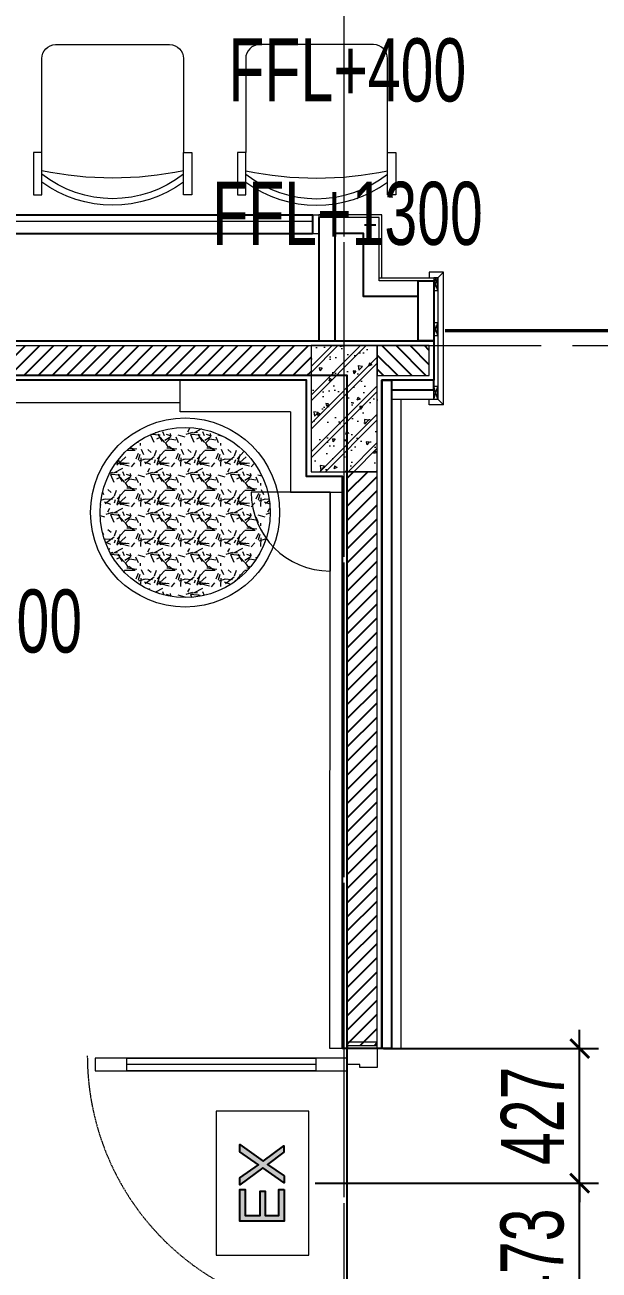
# Model space of a CAD drawing. Header units: millimetres. Extents: x -343543 to 400519, y -115663 to 104219.
# Drawn here: x -315777 to -313955, y 11767 to 15717 of the extents above; entities that cross this region are included whole.
import ezdxf
from ezdxf.xclip import XClip

# ---------------------------------------------------------------- set-up
doc = ezdxf.new("R2010")
doc.units = ezdxf.units.MM
doc.header["$XCLIPFRAME"] = 0
for name, pattern in [('XREF MAT BANG TUONG XAY$0$01.Xref _MB T1$0$HIDDEN', [9.524999999999999, 6.35, -3.175]), ('XREF MAT BANG TUONG XAY$0$CENTER', [50.800000000000004, 31.75, -6.35, 6.35, -6.35]), ('XREF MAT BANG TUONG XAY$0$HIDDEN', [0.375, 0.25, -0.125])]:
    doc.linetypes.add(name, pattern=pattern)
doc.layers.get('0').update_dxf_attribs({"color": 231, "lineweight": 0})
doc.layers.get('DefPoints').update_dxf_attribs({"color": 191})
for name, color, linetype, lineweight in [('A-PATT', 252, 'Continuous', 9), ('A-SYMBOLS', 10, 'Continuous', 13), ('E-EX', 3, 'Continuous', 25), ('RSA -DIM', 231, 'Continuous', 0), ('SME-E-POW-NOTE', 134, 'Continuous', 18), ('XREF MAT BANG TUONG XAY$0$$0$A-WALL-INT', 8, 'Continuous', 9), ('XREF MAT BANG TUONG XAY$0$01.Xref _MB T1$0$A-DOOR', 8, 'Continuous', 9), ('XREF MAT BANG TUONG XAY$0$01.Xref _MB T1$0$A-FNSH', 8, 'Continuous', 9), ('XREF MAT BANG TUONG XAY$0$01.Xref _MB T1$0$A-HIDD-LO', 8, 'XREF MAT BANG TUONG XAY$0$01.Xref _MB T1$0$HIDDEN', 9), ('XREF MAT BANG TUONG XAY$0$01.Xref _MB T1$0$A-WALL-INT', 8, 'Continuous', 9), ('XREF MAT BANG TUONG XAY$0$A-FINE', 8, 'Continuous', 25), ('XREF MAT BANG TUONG XAY$0$A-GRID', 8, 'XREF MAT BANG TUONG XAY$0$CENTER', 15), ('XREF MAT BANG TUONG XAY$0$A-WALL-INT', 8, 'Continuous', 9), ('XREF MAT BANG TUONG XAY$0$xref_IKIGAI_Cot$0$A-FNSH', 8, 'Continuous', 9), ('XREF MAT BANG TUONG XAY$0$xref_IKIGAI_Cot$0$A-PATT', 8, 'Continuous', 5)]:
    doc.layers.add(name, color=color, linetype=linetype, lineweight=lineweight)
doc.layers.add('fix lightting red', color=1, linetype='Continuous', lineweight=5, true_color=0xff0000)
for name, color, linetype in [('XREF MAT BANG TUONG XAY$0$A-FNSH', 8, 'Continuous'), ('XREF MAT BANG TUONG XAY$0$A-FURN', 8, 'Continuous'), ('XREF MAT BANG TUONG XAY$0$A-HIDD', 8, 'XREF MAT BANG TUONG XAY$0$HIDDEN'), ('XREF MAT BANG TUONG XAY$0$A-PATT', 8, 'Continuous')]:
    doc.layers.add(name, color=color, linetype=linetype)
doc.styles.add('SM-DIMTEXT', font='SME.shx', dxfattribs={"width": 0.7})
doc.styles.add('SME-TEXT', font='sme.shx', dxfattribs={"width": 0.7})
doc.dimstyles.new('SDIM-100', dxfattribs={"dimscale": 100, "dimtxt": 2, "dimasz": 0.6, "dimexe": 0.6, "dimexo": 0.2, "dimgap": 0.5, "dimtad": 1, "dimdec": 0, "dimzin": 12, "dimtxsty": 'SM-DIMTEXT', "dimblk": 'ARCHTICK', "dimblk1": 'ARCHTICK', "dimblk2": 'ARCHTICK', "dimcen": 0.12, "dimdle": 0.6, "dimclrd": 7, "dimclre": 8, "dimadec": 0, "dimazin": 3, "dimtfac": 2, "dimtix": 1, "dimtmove": 1, "dimatfit": 3, "dimfxl": 1, "dimtzin": 0, "dimarcsym": 1})

# ---------------------------------------------------------------- blocks, each defined once
blk = doc.blocks.new('*U164')
at = {"color": 8}
blk.add_line((-69.99999999999969, 100.0000000000002), (-70.00000000000114, 699.9999999999711), dxfattribs=at)
for points in [[(-50, 1.56319401867222e-13), (-50.00000000000084, 799.999999999971), (-90.00000000000085, 799.9999999999712), (-90, 2.842170943040401e-13)], [(-49.9999999999997, 100.0000000000001), (-89.99999999999969, 100.0000000000003), (-90.00000000000114, 699.9999999999712), (-50.00000000000114, 699.999999999971)], [(-919.9999999999711, -94.98306980792928), (-859.9999999999711, -94.98306980792947), (-859.999999999971, -40.00000000000015), (-869.999999999971, -40.00000000000012), (-869.9999999999709, -1.70530256582424e-13), (-919.9999999999709, 0)], [(-20.00000000000041, -94.98306980792918), (-80.00000000000017, -94.98306980792896), (-80.00000000000014, -39.99999999999978), (-70.00000000000014, -39.99999999999979), (-70, 1.989519660128281e-13), (-20, 5.684341886080801e-14)]]:
    blk.add_lwpolyline(points, close=True, dxfattribs=at)
at = {"layer": 'XREF MAT BANG TUONG XAY$0$01.Xref _MB T1$0$A-FNSH', "color": 8}
for points in [[(-919.9999999999711, -94.98306980792928), (-939.9999999999711, -94.98306980792916), (-939.9999999999709, 8.526512829121202e-14), (-919.9999999999709, 0)], [(-20.00000000000041, -94.98306980792918), (-2.975808282895906e-13, -94.98306980792923), (0, 0), (-20, 5.684341886080801e-14)]]:
    blk.add_lwpolyline(points, close=True, dxfattribs=at)
at = {"layer": 'XREF MAT BANG TUONG XAY$0$01.Xref _MB T1$0$A-HIDD-LO', "color": 8, "ltscale": 0.3}
blk.add_arc((-42.49999999999932, 1.463717976809085e-13), 824.9999999999739, 89.99999999999962, 180, dxfattribs=at)
blk = doc.blocks.new('XREF MAT BANG TUONG XAY$0$00.xref_IKIGAI_Truc')
at = {"layer": 'XREF MAT BANG TUONG XAY$0$A-GRID', "color": 8, "ltscale": 20}
for points in [[(23800, -3895.000007497932), (23800, 22924.43548412589)], [(-2907.525181142613, 14700), (42750.0013740146, 14700)]]:
    blk.add_lwpolyline(points, dxfattribs=at)
blk = doc.blocks.new('XREF MAT BANG TUONG XAY$0$xref_IKIGAI_Cot')
at = {"layer": 'XREF MAT BANG TUONG XAY$0$xref_IKIGAI_Cot$0$A-PATT'}
h = blk.add_hatch(dxfattribs=at)
h.set_pattern_fill('BT-01', color=8, scale=15, angle=180, pattern_type=2)
h.set_pattern_definition([(230, (23915.0014088045, 14520), (-107.589027390113, 9.412820247389279), [11.25, -123.75]), (175, (23915.0014088045, 14520), (20.81270004194999, -112.8288200550018), [9, -99]), (280.4514, (23906.0356568045, 14520.784401), (-86.77640725710324, -103.415931309143), [9.5610285, -105.1713168]), (226.1842, (23915.0014088045, 14490), (-160.0861572938467, 24.82785214935273), [16.875, -185.625]), (276.6356, (23901.6608970545, 14492.06899605), (-140.1994058323055, -146.1176806350662), [14.3415432, -157.75695]), (171.1842, (23915.0014088045, 14490), (-140.1992917700441, -146.1177901387987), [13.5, -148.5]), (201, (23900.0014088045, 14497.5), (-89.53605781776923, 60.39283359980084), [11.25, -123.75]), (146, (23900.0014088045, 14497.5), (-36.49729978823727, -108.772506757028), [8.999999999999998, -98.99999999999999]), (251.4514, (23892.5400738545, 14502.5327409), (-126.0333942872235, -48.37957450649284), [9.5610285, -105.1713168]), (217.5, (23915.0014088045, 14520), (-1.823978297593607, -49.93407807469672), [0, -97.8, 0, -100.5, 0, -99.375]), (187.5, (23915.0014088045, 14520), (-39.4604306163223, -59.16175678235403), [0, -57.29999999999999, 0, -95.54999999999998, 0, -37.87499999999999]), (147.4999999999999, (23948.4514088045, 14520), (-80.07336542586135, 3.383230760156973), [0, -37.5, 0, -117, 0, -155.25]), (137.5, (23963.4514088045, 14520), (-87.47792540135794, -15.01574734984765), [0, -48.75, 0, -77.69999999999999, 0, -110.25]), (225, (23915.0014088045, 14520), (45.0780573006424, -45.07805730064241), []), (225, (23915.0014088045, 14501.625), (45.0780573006424, -45.07805730064241), [])])
h.paths.add_polyline_path([(23905.0014088045, 14700), (23695.0014088045, 14700), (23695.0014088045, 14300), (23905.0014088045, 14300)])
at = {"layer": 'XREF MAT BANG TUONG XAY$0$A-GRID', "color": 8, "ltscale": 20}
for points in [[(23800, -3895.000007497932), (23800, 22924.43548412589)], [(-2907.525181142613, 14700), (42750.0013740146, 14700)]]:
    blk.add_lwpolyline(points, dxfattribs=at)
at = {"layer": 'XREF MAT BANG TUONG XAY$0$xref_IKIGAI_Cot$0$A-FNSH', "color": 8}
blk.add_lwpolyline([(23905.0014088045, 14700), (23695.0014088045, 14700), (23695.0014088045, 14300), (23905.0014088045, 14300)], close=True, dxfattribs=at)
blk = doc.blocks.new('*U244')
at = {"layer": 'XREF MAT BANG TUONG XAY$0$A-PATT'}
h = blk.add_hatch(dxfattribs=at)
h.set_pattern_fill('ANSI31', color=8, scale=10)
h.set_pattern_definition([(45, (42836.78177358457, -11178.56439682681), (-22.45064030267288, 22.45064030267288), [])])
h.paths.add_polyline_path([(-38.69831128977239, 47.5), (7351.293824342531, 47.5), (7351.293824342531, -47.5), (-38.69831128977239, -47.5)])
at = {"layer": 'XREF MAT BANG TUONG XAY$0$A-WALL-INT', "color": 8}
blk.add_lwpolyline([(-38.69831128977239, 47.5), (7351.293824342531, 47.5), (7351.293824342531, -47.5), (-38.69831128977239, -47.5)], close=True, dxfattribs=at)
blk = doc.blocks.new('*U290')
at = {"layer": 'XREF MAT BANG TUONG XAY$0$A-PATT'}
h = blk.add_hatch(dxfattribs=at)
h.set_pattern_fill('ANSI31', color=8, scale=10)
h.set_pattern_definition([(45, (35611.78951642033, -11178.56439682681), (-22.45064030267288, 22.45064030267288), [])])
h.paths.add_polyline_path([(-38.69831128977239, 47.5), (126.3015671782819, 47.5), (126.3015671782819, -47.5), (-38.69831128977239, -47.5)])
at = {"layer": 'XREF MAT BANG TUONG XAY$0$A-WALL-INT', "color": 8}
blk.add_lwpolyline([(-38.69831128977239, 47.5), (126.3015671782819, 47.5), (126.3015671782819, -47.5), (-38.69831128977239, -47.5)], close=True, dxfattribs=at)
blk = doc.blocks.new('*U243')
at = {"layer": 'XREF MAT BANG TUONG XAY$0$A-PATT'}
h = blk.add_hatch(dxfattribs=at)
h.set_pattern_fill('ANSI31', color=8, scale=10)
h.set_pattern_definition([(45, (37266.78960078872, -11178.56439682681), (-22.45064030267288, 22.45064030267288), [])])
h.paths.add_polyline_path([(-38.69831128977239, 47.5), (1781.301651546668, 47.5), (1781.301651546668, -47.5), (-38.69831128977239, -47.5)])
at = {"layer": 'XREF MAT BANG TUONG XAY$0$A-WALL-INT', "color": 8}
blk.add_lwpolyline([(-38.69831128977239, 47.5), (1781.301651546668, 47.5), (1781.301651546668, -47.5), (-38.69831128977239, -47.5)], close=True, dxfattribs=at)
blk = doc.blocks.new('XREF MAT BANG NOI THAT$0$YLD.Studio-01-77')
at = {"color": 8}
for p, q in [((8.678331505507231e-05, 388.0785459928884), (8.678331505507231e-05, 50.00002395338379)), ((510.0000867833151, 50.00002395338379), (510.0000867833153, 388.0785459928884)), ((50.00008678331506, 2.395338378846645e-05), (460.0000867833151, 2.395338378846645e-05))]:
    blk.add_line(p, q, dxfattribs=at)
for points in [[(8.678331505507231e-05, 388.0785459928884), (-29.99991321668494, 388.0785459928884), (-29.99991321668494, 539.6297864400549), (8.678331505507231e-05, 539.6297864400549)], [(510.0000867833153, 388.0785459928884), (540.0000867833153, 388.0785459928884), (540.0000867833153, 539.6297864400549), (510.0000867833153, 539.6297864400549)]]:
    blk.add_lwpolyline(points, close=True, dxfattribs=at)
for centre, radius, start, end in [((255.0000867833151, 141.1399940633626), 435.8925834903368, 54.19654992377877, 125.8034500762212), ((255.0000867833151, 141.1099470065206), 412.6747926106839, 51.83560094400643, 128.1643990559936), ((255.0000867833148, -784.2388809641909), 1263.732205295179, 78.35874156501468, 101.6412584349853), ((50.00008678331506, 50.00002395338379), 50, 180, 270), ((460.0000867833151, 50.00002395338379), 50, 270, 0)]:
    blk.add_arc(centre, radius, start, end, dxfattribs=at)
blk = doc.blocks.new('XREF MAT BANG NOI THAT')
h = blk.add_hatch()
h.set_pattern_fill('GRAVEL', color=8, scale=5)
h.set_pattern_definition([(228.0128, (149.3964362966921, 213.8563939222367), (-1016.000863294801, -1143.001404475629), [17.08605, -1691.525]), (184.9697, (137.9664362966921, 201.1563939222368), (1524.002465308956, 126.9991037693729), [29.32025, -2902.7]), (132.5104, (108.7564362966921, 198.6163939222367), (1269.999075916585, -1397.00136462302), [20.6741, -2046.735]), (267.2737, (59.22643629669212, 166.8663939222367), (126.9994485414086, 2539.999182668321), [26.70025, -2643.32]), (292.8337, (57.95643629669212, 140.1963939222368), (-635.0018027750953, 1524.000866502556), [26.1817, -2591.99]), (357.2737, (68.11643629669211, 116.0663939222368), (-2539.999182668321, 126.9994485414088), [26.70025, -2643.32]), (37.6942, (94.78643629669213, 114.7963939222367), (-1651.001043061997, -1269.998867849245), [35.30969999999999, -3495.655000000001]), (72.2553, (122.7264362966921, 136.3863939222367), (889.0017782733598, 2794.00081030182), [33.336, -3300.265]), (121.4296, (132.8864362966921, 168.1363939222367), (-1016.000261763224, 1650.998057998635), [26.79064999999999, -2652.274999999999]), (175.2364, (118.9164362966921, 190.9963939222368), (1396.998902652723, -126.9988081360578), [30.58564999999999, -1498.695]), (222.3974, (88.43643629669212, 193.5363939222368), (-1524.000045861985, -1396.998182531848), [39.5539, -3915.84]), (138.8141, (184.9564362966921, 165.5963939222368), (-888.9994337112369, 761.9988278562003), [13.50025, -1336.53]), (171.4692, (174.7964362966921, 174.4863939222367), (1650.99747977957, -254.0006400022849), [25.68409999999999, -2542.729999999999]), (225, (149.3964362966921, 178.2963939222367), (-2.664535259100376e-14, -126.9999134350099), [17.96045, -161.6445]), (203.1986, (140.5064362966921, 193.5363939222368), (635.0021412795417, 254.0011137153132), [9.67205, -957.5299999999999]), (291.8014, (131.6164362966921, 189.7263939222368), (-127.0000890947255, 381.0002454365932), [13.6783, -670.24]), (30.9638, (136.6964362966921, 177.0263939222368), (380.9995977404113, 254.0001979330276), [22.21599999999999, -718.3149999999997]), (161.5651, (155.7464362966921, 188.4563939222367), (254.0001159090491, -126.9998111232538), [16.06435, -385.545]), (16.38950000000001, (57.95643629669212, 189.7263939222368), (1270.000700698468, 380.9992074983902), [22.5044, -2227.94]), (70.3462, (79.54643629669212, 196.0763939222367), (-507.9985844338254, -1396.99802442725), [18.87995, -1869.11]), (293.1986, (155.7464362966921, 213.8563939222367), (-254.0011137153132, 635.0021412795417), [19.344, -947.86]), (343.6105, (163.3664362966921, 196.0763939222367), (-1270.000700698467, 380.9992074983905), [22.5044, -2227.939999999999]), (339.444, (57.95643629669212, 110.9863939222367), (-635.0007882127956, 253.9996918025069), [21.70175, -1063.385]), (294.7751, (78.27643629669211, 103.3663939222368), (-634.998520181342, 1396.999351307834), [18.18359999999999, -1800.18]), (66.80140000000002, (157.0164362966921, 86.85639392223675), (254.0011137153134, 635.0021412795415), [19.344, -947.86]), (17.35400000000001, (164.6364362966921, 104.6363939222367), (-1651.000089092998, -507.9992337802816), [21.28915, -2107.619999999999]), (69.444, (94.78643629669213, 86.85639392223675), (-253.9996918025072, -635.0007882127953), [10.8509, -1074.24]), (101.3099, (149.3964362966921, 86.85639392223675), (-126.9993731443674, 507.9983730451311), [6.475749999999999, -641.0999999999999]), (165.9638, (148.1264362966921, 93.20639392223674), (381.0002677348587, -126.9997802061821), [26.1817, -497.4525]), (186.0090000000001, (122.7264362966921, 99.55639392223675), (1269.998127221397, 126.9997034273929), [24.26335, -2402.07]), (303.6901, (136.6964362966921, 165.5963939222368), (-127.0000435653616, 253.999754961592), [18.3162, -439.589]), (353.1572, (146.8564362966921, 150.3563939222367), (2159.000892832171, -254.001137582742), [31.97785, -3165.8]), (60.94540000000001, (178.6064362966921, 146.5463939222367), (-507.9988182914545, -888.9978805417061), [13.07539999999999, -1294.47]), (90, (184.9564362966921, 157.9763939222368), (-127, 127), [7.62, -119.38]), (120.2564, (120.1864362966921, 103.3663939222368), (507.9989233418055, -888.9995516238781), [17.64335, -1746.695]), (48.01280000000001, (111.2964362966921, 118.6063939222367), (1016.0008632948, 1143.001404475629), [34.17215, -1674.44]), (0, (134.1564362966921, 144.0063939222368), (127, 127), [33.02, -93.97999999999999]), (325.3048, (167.1764362966921, 144.0063939222368), (-1269.997799547685, 889.0000845242382), [20.0805, -1987.965]), (254.0546, (183.6864362966921, 132.5763939222367), (-127.0003239850737, -508.0012101601814), [18.49145, -906.085]), (207.646, (178.6064362966921, 114.7963939222367), (-2412.999152451136, -1270.00079873617), [30.10725, -2980.625]), (175.4261, (151.9364362966921, 100.8263939222367), (-1651.000380237375, 126.9993855609731), [31.85144999999999, -3153.289999999999]), (175.4261, (151.9364362966921, 100.8263939222367), (-1651.000380237375, 126.9993855609731), [31.85144999999999, -3153.289999999999])])
edge = h.paths.add_edge_path()
edge.add_arc((23295.23963164684, 14170.61955509099), 270, 180, 540, ccw=False)
at = {"color": 8}
for radius in [300, 270]:
    blk.add_circle((23295.23963164684, 14170.61955509099), radius, dxfattribs=at)
at = {"color": 8, "yscale": 0.8823529411764698, "zscale": 0.8823529411764698, "rotation": 180}
for p, xscale in [((22840.34644861709, 15654.66584462714), -0.8823529411764698), ((23937.61393878469, 15654.66584462714), 0.8823529411764698)]:
    blk.add_blockref('XREF MAT BANG NOI THAT$0$YLD.Studio-01-77', p, dxfattribs=dict(at, xscale=xscale))
blk = doc.blocks.new('01.Xref _MB T1')
at = {"layer": 'XREF MAT BANG TUONG XAY$0$$0$A-WALL-INT', "color": 8}
for points in [[(23920.00387194084, 14914.99992385081), (23920.00387194084, 15115.00019679862), (23720.00407083683, 15115.00019679862)], [(23911.00387194084, 14914.99992385081), (23911.00387194084, 15106.00019679862), (23720.00407083683, 15106.00019679862)], [(24084.99198219602, 14875.0000168426), (24096.99198219602, 14915.0000168426)], [(24096.99198218917, 14875.0000168426), (24084.99198220517, 14915.0000168426)], [(24084.99199815584, 14732.50000871765), (24096.99199815584, 14772.50000871765)], [(24096.99199814898, 14732.50000871765), (24084.99199816499, 14772.50000871765)], [(24084.99201422782, 14530.00004690979), (24096.99201422782, 14570.00004690979)], [(24096.99201422096, 14530.00004690979), (24084.99201423696, 14570.00004690979)]]:
    blk.add_lwpolyline(points, dxfattribs=at)
for points in [[(24069.99198219602, 14933.0000168426), (24069.99198219602, 14915.0000168426), (24096.99198219602, 14915.0000168426), (24114.99198219602, 14933.0000168426)], [(24096.99201422782, 14530.00004690293), (24114.99201422782, 14512.00004690294), (24114.99198219602, 14933.0000168426), (24096.99198219602, 14915.0000168426)], [(23911.00387194084, 14914.99992385081), (24089.99198219602, 14914.99995965811), (24089.99198219602, 14905.99995965811), (23911.00387194084, 14905.99992385081)], [(24084.99198219602, 14875.0000168426), (24096.99198219602, 14875.0000168426), (24096.99198219602, 14915.0000168426), (24084.99198219602, 14915.0000168426)], [(24084.99199815584, 14732.50000871765), (24096.99199815584, 14732.50000871765), (24096.99199815584, 14772.50000871765), (24084.99199815584, 14772.50000871765)], [(24084.99201422459, 14530.00004693658), (24084.99201423105, 14560.00004693658), (23950.00144190624, 14560.00004621876), (23950.00144189978, 14530.00004621876)], [(24084.99201422782, 14530.00004690979), (24096.99201422782, 14530.00004690979), (24096.99201422782, 14570.00004690979), (24084.99201422782, 14570.00004690979)], [(23979.99924341102, 12469.99986550679), (23949.99924341102, 12469.99986550033), (23950.0014420657, 14530.00004625541), (23980.0014420657, 14530.00004626187)], [(24069.99201422782, 14512.00004690294), (24069.99201422782, 14530.00004690294), (24096.99201422782, 14530.00004690294), (24114.99201422782, 14512.00004690294)]]:
    blk.add_lwpolyline(points, close=True, dxfattribs=at)
at = {"layer": 'XREF MAT BANG TUONG XAY$0$01.Xref _MB T1$0$A-WALL-INT', "color": 8, "elevation": 2.241707790297538e-09}
blk.add_lwpolyline([(23700.00407083683, 15115.00019679862), (22470.00407083683, 15115.00019679862), (22470.00407083683, 15095.00019679862), (23700.00407083683, 15095.00019679862)], close=True, dxfattribs=at)
at = {"layer": 'XREF MAT BANG TUONG XAY$0$01.Xref _MB T1$0$A-WALL-INT', "color": 8}
for points in [[(23720.00407083683, 15115.00019679862), (23720.00407083683, 15055.00019679862), (23700.00407083683, 15055.00019679862), (23700.00407083683, 15115.00019679862)], [(22210.00141308866, 14520.00000235413), (23280.00176059515, 14520.00000235413), (23280.00176059515, 14590.00000235413), (22210.00141308866, 14590.00000235413)]]:
    blk.add_lwpolyline(points, close=True, dxfattribs=at)
for points in [[(23630.00176061881, 14489.99846406992), (23280.00176059515, 14489.99846406992), (23280.00176059515, 14590.00000235413)], [(23630.00176061881, 14489.99846406992), (23630.00960593722, 14234.99622341928), (23795.01813798005, 14234.99545104377)], [(23795.00987635121, 12470.00001398616), (23755.00987635121, 12470.00001398616), (23755.01813798093, 14234.99563827663)]]:
    blk.add_lwpolyline(points, dxfattribs=at)
at = {"layer": 'XREF MAT BANG TUONG XAY$0$A-FINE', "color": 8}
blk.add_lwpolyline([(16189.99999931683, 9604.999989421216), (23810.00141265388, 9604.999989421216), (23810.00141265644, 14605.00000237583), (16189.99999931939, 14605.00000237583)], close=True, dxfattribs=at)
at = {"layer": 'XREF MAT BANG TUONG XAY$0$A-FNSH', "color": 8, "elevation": 2.241707790297538e-09}
blk.add_lwpolyline([(20000.00534446682, 14715.00000170395), (24084.99201409611, 14714.99991436458), (24084.99201412485, 14589.99991482458), (23920.00144184824, 14589.99991482458), (23919.99294944622, 12469.9998655078), (23795.00987635121, 12470.00001398616), (23795.01837204022, 14284.99952775664), (23680.01114425229, 14284.9959894806), (23680.00176059515, 14590.00000235413), (20000.00528771964, 14590.00000237583)], dxfattribs=at)
at = {"layer": 'XREF MAT BANG TUONG XAY$0$A-FURN', "color": 8}
for points in [[(23700.00407083683, 15055.00019679862), (22470.00407083683, 15055.00019679862), (22470.00407083683, 15115.00019679862), (23700.00407083683, 15115.00019679862)], [(24034.99199815584, 14905.99995965811), (24084.99199815584, 14905.99995965811), (24084.99199774675, 14714.99991456912), (24034.99199774675, 14714.99991456912)], [(23950.00144190619, 14589.99991482458), (23949.99924411393, 12469.99986550033), (23919.99924405598, 12469.99986550033), (23920.00144184824, 14589.99991482458)], [(23950.00144190624, 14560.00004621876), (24084.99201411566, 14560.00004621876), (24084.99201411566, 14590.00004627671), (23950.00144190624, 14590.00004627671)]]:
    blk.add_lwpolyline(points, close=True, dxfattribs=at)
for points in [[(23720.00407083683, 15106.00019679862), (23720.00406283923, 14714.99992561433)], [(24034.99199804875, 14855.99995766327), (23861.00387194084, 14855.99995766327), (23861.00387194084, 15056.00019679862), (23770.00406981412, 15056.00019679862), (23770.00406283923, 14714.99992459162)], [(23900.00387194084, 15082.11617483376), (23864.00387194083, 15082.11617483376)]]:
    blk.add_lwpolyline(points, dxfattribs=at)
at = {"layer": 'XREF MAT BANG TUONG XAY$0$A-HIDD', "color": 8, "ltscale": 200, "const_width": 10}
blk.add_lwpolyline([(25214.99203205842, 14747.50000890852), (24119.99199815584, 14747.50000871766)], dxfattribs=at)
at = {"color": 8}
blk.add_blockref('XREF MAT BANG TUONG XAY$0$00.xref_IKIGAI_Truc', (0.000109863918623887, 0), dxfattribs=at)
ref = blk.add_blockref('XREF MAT BANG TUONG XAY$0$xref_IKIGAI_Cot', (-0.009273172880057245, -1.075099498848431e-05), dxfattribs=at)
XClip(ref).set_block_clipping_path([(-1610.3425959282936, -2225.6693134198044), (41829.12952086335, 21555.881957526355)])
at = {"layer": 'XREF MAT BANG TUONG XAY$0$01.Xref _MB T1$0$A-DOOR', "color": 8, "extrusion": (-1.423519046342821e-14, 2.819433481905707e-13, -1), "xscale": -1, "zscale": -1, "rotation": 269.9999623331528}
blk.add_blockref('*U164', (-23810.01833035221, 12489.99984742171), dxfattribs=at)
at = {"layer": 'XREF MAT BANG TUONG XAY$0$A-FURN', "color": 8}
blk.add_blockref('*U244', (16343.69831128909, 14652.50057994454), dxfattribs=at)
at = {"layer": 'XREF MAT BANG TUONG XAY$0$A-FURN', "color": 8, "xscale": -1}
blk.add_blockref('*U290', (24031.2937028099, 14652.49991467139), dxfattribs=at)
at = {"layer": 'XREF MAT BANG TUONG XAY$0$A-FURN', "color": 8, "xscale": -1, "rotation": 270}
blk.add_blockref('*U243', (23857.50140434364, 12518.69833770234), dxfattribs=at)
at = {"layer": 'A-PATT', "color": 8}
blk.add_blockref('XREF MAT BANG NOI THAT', (0, 0), dxfattribs=at)
blk = doc.blocks.new('KH VIDIFI NHA XE_dwg_KH VIDIFI NHA XE_dwg_INNO_E_ĐÈN_EXIT THOÁT HIỂM1 - ELC_EmergencyExit-1904534-MẶT BẰNG ĐÈN EXIT_ SỰ CỐ TẦNG HẦM-2156726-DANH MỤC KÝ HIỆU SỬ DỤNG TRONG BẢN VẼ-2855094-KÍ HIỆU BẢN VẼ')
h = blk.add_hatch(color=256)
h.paths.add_polyline_path([(-75.0828018267388, 122.4647679806454), (-0.8938346137321789, 122.4647679806454), (-0.8938346137376358, 110.3506811714032), (-61.50604102338475, 110.3506811714032), (-61.50604102338475, 78.8347905197006), (-4.750729468415738, 78.83479051967441), (-4.750729468415738, 66.90504660067381), (-61.55055499322916, 66.90504660069126), (-61.5505549932499, 31.82803836123494), (-0.8938346137321789, 31.82803836123494), (-0.8938346137321789, 19.80926650252368), (-75.0828018267388, 19.80926650252368)], flags=0)
h.paths.add_polyline_path([(30.44400015858191, 122.4647679806454), (57.30498810860845, 84.10330158068098), (86.09258426815539, 122.3057319911022), (100.8495890451479, 122.3057319911022), (65.09337473229134, 73.92249936619481), (103.7643737604081, 19.78950301649748), (87.01056859349482, 19.78950301649748), (56.76870579526549, 62.97935909194929), (25.93886155636974, 19.80926650252368), (9.598364174844392, 19.80926650252368), (49.33373048672401, 73.3544921614317), (14.2638895655411, 122.4647679806454)], flags=0)
at = {"lineweight": 15, "flags": 128}
blk.add_lwpolyline([(181.7415535546679, 180.0874999999622), (181.7415535546679, -35.91250000004656), (-154.2584464453321, -35.91250000004656), (-154.2584464453321, 180.0874999999622)], close=True, dxfattribs=at)
at = {"flags": 128}
for points in [[(-0.8938346138937048, 122.4647679802351), (-75.08280182690142, 122.4647679802351), (-75.08280182690142, 19.80926650211332), (-0.8938346138937048, 19.80926650211332), (-0.8938346138937048, 31.82803836081585), (-61.55055499340269, 31.82803836081585), (-61.55055499340269, 66.90504660028091), (-4.75072946858163, 66.90504660028091), (-4.75072946858163, 78.83479051929025), (-61.50604102355501, 78.83479051929025), (-61.50604102355501, 110.3506811709929), (-0.8938346138937048, 110.3506811709929)], [(30.44400015842147, 122.4647679802351), (14.26388956537958, 122.4647679802351), (49.33373048656358, 73.35449216104753), (9.59836417468614, 19.80926650211332), (25.93886155621039, 19.80926650211332), (56.76870579509741, 62.9793590915564), (87.01056859332238, 19.78950301610458), (103.76437376024, 19.78950301610458), (65.09337473212217, 73.92249936581065), (100.8495890449787, 122.3057319907006), (86.0925842679906, 122.3057319907006), (57.30498810844474, 84.1033015802881)]]:
    blk.add_lwpolyline(points, close=True, dxfattribs=at)
blk = doc.blocks.new('_ArchTick')
at = {"color": 0, "linetype": 'ByBlock', "const_width": 0.15}
blk.add_lwpolyline([(-0.5, -0.5), (0.5, 0.5)], dxfattribs=at)
blk = doc.blocks.new('*D568')
at = {"layer": 'DefPoints', "color": 0, "linetype": 'Continuous', "ltscale": 1000, "transparency": 16777216}
for p in [(-314875.8796502198, 12043.29635779023), (-314016.3575164155, 12043.29635779023), (-314658.476340022, 11570.00001879018, 1.987787512004561e-09)]:
    blk.add_point(p, dxfattribs=at)
at = {"layer": 'RSA -DIM', "color": 7, "linetype": 'Continuous', "lineweight": -2, "ltscale": 1000, "transparency": 16777216}
blk.add_line((-314016.3575164155, 11510.00001879018), (-314016.3575164155, 12103.29635779023), dxfattribs=at)
at = {"layer": 'RSA -DIM', "color": 8, "linetype": 'Continuous', "lineweight": -2, "ltscale": 1000, "transparency": 16777216}
for p, q in [((-314855.8796502198, 12043.29635779023), (-313956.3575164155, 12043.29635779023)), ((-314638.476340022, 11570.00001879018), (-313956.3575164155, 11570.00001879018))]:
    blk.add_line(p, q, dxfattribs=at)
at = {"layer": 'RSA -DIM', "color": 7, "linetype": 'Continuous', "lineweight": -2, "ltscale": 1000, "transparency": 16777216, "xscale": 60, "yscale": 60, "zscale": 60}
for p, rotation in [((-314016.3575164155, 12043.29635779023), 90), ((-314016.3575164155, 11570.00001879018), 270)]:
    blk.add_blockref('_ArchTick', p, dxfattribs=dict(at, rotation=rotation))
at = {"layer": 'RSA -DIM', "color": 0, "linetype": 'Continuous', "ltscale": 1000, "transparency": 16777216, "insert": (-314166.3575164154, 11806.64818829029), "char_height": 200, "attachment_point": 5, "rotation": 90, "style": 'SM-DIMTEXT'}
blk.add_mtext('473', dxfattribs=at)
blk = doc.blocks.new('*D569')
at = {"layer": 'DefPoints', "color": 0, "linetype": 'Continuous', "ltscale": 1000, "transparency": 16777216}
for p in [(-314658.4769316914, 12469.9998833176, 2.241536495603008e-09), (-314016.3575164156, 12469.9998833176), (-314875.8796502198, 12043.29635779023)]:
    blk.add_point(p, dxfattribs=at)
at = {"layer": 'RSA -DIM', "color": 7, "linetype": 'Continuous', "lineweight": -2, "ltscale": 1000, "transparency": 16777216}
for p, q in [((-314016.3575164156, 12469.9998833176), (-314016.3575164156, 12529.9998833176)), ((-314016.3575164156, 12043.29635779023), (-314016.3575164156, 12469.9998833176)), ((-314016.3575164156, 12043.29635779023), (-314016.3575164156, 11983.29635779023))]:
    blk.add_line(p, q, dxfattribs=at)
at = {"layer": 'RSA -DIM', "color": 8, "linetype": 'Continuous', "lineweight": -2, "ltscale": 1000, "transparency": 16777216}
for p, q in [((-314638.4769316914, 12469.9998833176), (-313956.3575164156, 12469.9998833176)), ((-314855.8796502198, 12043.29635779023), (-313956.3575164156, 12043.29635779023))]:
    blk.add_line(p, q, dxfattribs=at)
at = {"layer": 'RSA -DIM', "color": 7, "linetype": 'Continuous', "lineweight": -2, "ltscale": 1000, "transparency": 16777216, "xscale": 60, "yscale": 60, "zscale": 60}
for p, rotation in [((-314016.3575164156, 12469.9998833176), 270), ((-314016.3575164156, 12043.29635779023), 90)]:
    blk.add_blockref('_ArchTick', p, dxfattribs=dict(at, rotation=rotation))
at = {"layer": 'RSA -DIM', "color": 0, "linetype": 'Continuous', "ltscale": 1000, "transparency": 16777216, "insert": (-314166.3575164155, 12256.648120554), "char_height": 200, "attachment_point": 5, "rotation": 90, "style": 'SM-DIMTEXT'}
blk.add_mtext('427', dxfattribs=at)
blk = doc.blocks.new('LT10')
for points in [[(-1.203619467560202e-05, 0), (-250, 0)], [(0, -3.637978807091713e-12), (0, -250)]]:
    blk.add_lwpolyline(points)
blk.add_arc((0, 0), 250, 180, 270)

msp = doc.modelspace()

# ---------------------------------------------------------------- block references
at = {"layer": 'A-SYMBOLS'}
msp.add_blockref('01.Xref _MB T1', (-338563.4783449996, 2.91038304567337e-11), dxfattribs=at)

# ---------------------------------------------------------------- next in the draw order: block references
at = {"layer": 'E-EX', "extrusion": (0, 0, -1), "xscale": 1.36125, "yscale": 1.36125, "zscale": 1.36125, "rotation": 90}
msp.add_blockref('KH VIDIFI NHA XE_dwg_KH VIDIFI NHA XE_dwg_INNO_E_ĐÈN_EXIT THOÁT HIỂM1 - ELC_EmergencyExit-1904534-MẶT BẰNG ĐÈN EXIT_ SỰ CỐ TẦNG HẦM-2156726-DANH MỤC KÝ HIỆU SỬ DỤNG TRONG BẢN VẼ-2855094-KÍ HIỆU BẢN VẼ', (315121.0237595947, 12024.59066801393), dxfattribs=at)
at = {"layer": 'fix lightting red'}
msp.add_blockref('LT10', (-314808.4508239818, 14235.02121834455), dxfattribs=at)

# ---------------------------------------------------------------- next in the draw order: texts
at = {"layer": 'SME-E-POW-NOTE', "style": 'SME-TEXT', "width": 0.7}
for s, p in [('FFL+400', (-315130.6958075055, 15474.58320406526, 2.241707790297538e-09)), ('FFL+1300', (-315182.218513842, 15019.61906971494)), ('FFL+2300', (-316453.5928888404, 13726.44653830224))]:
    msp.add_text(s, height=200, dxfattribs=at).set_placement(p)

# ---------------------------------------------------------------- next in the draw order: dimensions: what is measured, and where the dimension line sits
at = {"layer": 'RSA -DIM', "color": 1, "linetype": 'Continuous', "ltscale": 1000}
for base, p1, p2, picture, middle in [((-314016.3575164156, 12469.9998833176), (-314875.8796502197, 12043.29635779023), (-314658.4769316913, 12469.99988331759, 2.241536495603008e-09), '*D569', (-314166.3575164155, 12256.648120554)), ((-314016.3575164155, 12043.29635779023), (-314658.4763400219, 11570.00001879018, 1.987787512004561e-09), (-314875.8796502197, 12043.29635779023), '*D568', (-314166.3575164154, 11806.64818829029))]:
    dim = msp.add_linear_dim(base=base, p1=p1, p2=p2, angle=90, dimstyle='SDIM-100', dxfattribs=at)
    dim.commit()
    dim.dimension.update_dxf_attribs({"geometry": picture, "text_midpoint": middle})

doc.saveas('drawing.dxf')
